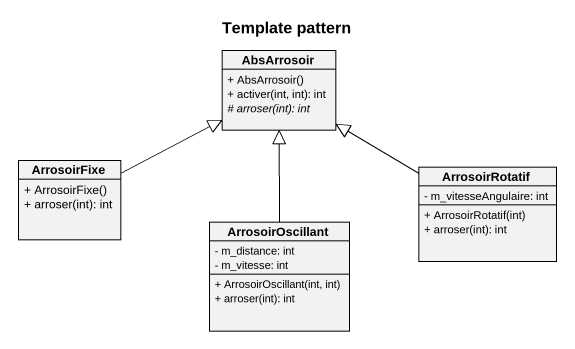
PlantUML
@startuml
title Template pattern
hide circle
hide empty members
skinparam classAttributeIconSize 0
class AbsArrosoir {
  + AbsArrosoir()
  + activer(int, int): int
  {abstract} # arroser(int): int
}
class ArrosoirFixe {
  + ArrosoirFixe()
  + arroser(int): int
}
class ArrosoirRotatif {
  - m_vitesseAngulaire: int
  + ArrosoirRotatif(int)
  + arroser(int): int
}
class ArrosoirOscillant {
  - m_distance: int
  - m_vitesse: int
  + ArrosoirOscillant(int, int)
  + arroser(int): int
}
ArrosoirFixe -right-|> AbsArrosoir
ArrosoirRotatif -left-|> AbsArrosoir
ArrosoirOscillant -up-|> AbsArrosoir
@enduml
